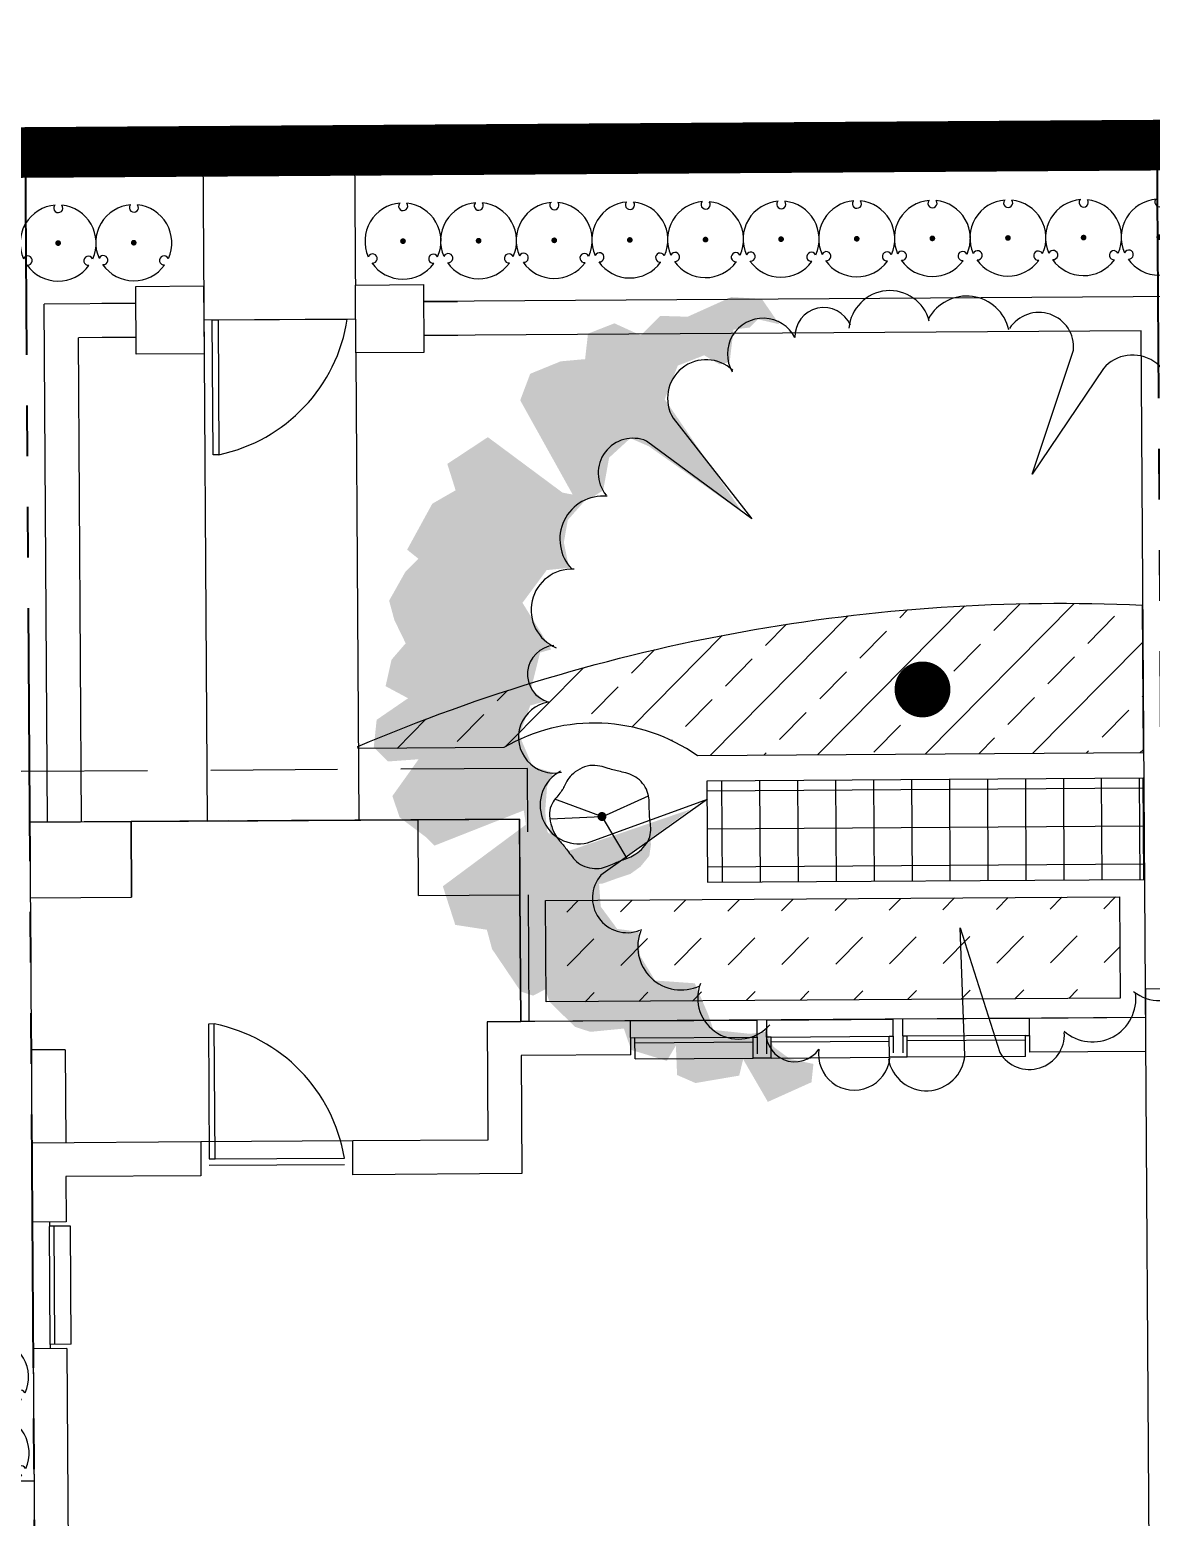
# Model space of a CAD drawing. Header units: feet. Extents: x 919634 to 928945, y 707022 to 708026.
# Drawn here: x 920650.95 to 920673.09, y 707571.97 to 707601.34 of the extents above; entities that cross this region are included whole.
import ezdxf

# ---------------------------------------------------------------- set-up
doc = ezdxf.new("R2010")
doc.units = ezdxf.units.FT
doc.header["$LTSCALE"] = 20
doc.header["$MEASUREMENT"] = 0
for name, pattern in [('PHANTOM2', [1.25, 0.625, -0.125, 0.125, -0.125, 0.125, -0.125]), ('Site Plan$0$HIDDEN2', [0.1875, 0.125, -0.0625]), ('Site Plan$0$PHANTOM2', [1.25, 0.625, -0.125, 0.125, -0.125, 0.125, -0.125])]:
    doc.linetypes.add(name, pattern=pattern)
doc.layers.add('-u-site-propline', color=7, linetype='PHANTOM2', true_color=0xd10000)
for name, color, linetype in [('-u-site-xref', 7, 'Continuous'), ('LK-SHRB-035M', 4, 'Continuous'), ('LK-SHRB-TRNK', 3, 'Continuous'), ('LP-SHRB', 7, 'Continuous'), ('Site Plan$0$-u-site-bldg-slab', 6, 'Continuous'), ('Site Plan$0$-u-site-bldg_interior', 252, 'Continuous'), ('Site Plan$0$-u-site-fence', 4, 'Site Plan$0$FENCELINE1'), ('Site Plan$0$-u-site-wall', 4, 'Continuous'), ('Site Plan$0$SP-BLDG-ROOF ABOVE', 4, 'Site Plan$0$HIDDEN2'), ('x-RL TH5-LP Block$0$LK-SHRB-013M', 253, 'Continuous'), ('x-RL TH5-LP Block$0$LK-SHRB-035M', 253, 'Continuous'), ('x-RL TH5-LP Block$0$LK-SHRB-TRNK', 253, 'Continuous'), ('x-RL TH5-LP Block$0$LK-TREE-050M', 253, 'Continuous'), ('x-RL TH5-LP Block$0$LK-TREE-TRNK', 253, 'Continuous'), ('x-RL TH5-LP Block$0$LP-PATT-SHAR', 253, 'Continuous'), ('x-RL TH5-LP Block$0$LP-SHAR-BRDR-CONT', 253, 'Continuous'), ('x-RL TH5-LP Block$0$LP-SHRB', 253, 'Continuous'), ('x-RL TH5-LP Block$0$LP-TREE', 253, 'Continuous')]:
    doc.layers.add(name, color=color, linetype=linetype)
for name, color, linetype, lineweight in [('Site Plan$0$SP-LOT LINES', 252, 'Site Plan$0$PHANTOM2', 40), ('Site Plan$0$SP-SIDEWALK', 2, 'Continuous', 25), ('SP-BUILDING-FOOTPRINT', 1, 'Continuous', 25)]:
    doc.layers.add(name, color=color, linetype=linetype, lineweight=lineweight)
for name, color, linetype, plot in [('x-RL TH5-LP Block$0$-u-site-no_plot', 253, 'Continuous', False), ('x-RL TH5-LP Block$0$LK-SHRB-SHAD', 253, 'Continuous', False), ('x-RL TH5-LP Block$0$LK-TREE-SHAD', 253, 'Continuous', False)]:
    doc.layers.add(name, color=color, linetype=linetype, plot=plot)
doc.layers.get('-u-site-xref').off()
doc.linetypes.add('Site Plan$0$FENCELINE1', pattern='A,0.25,-0.1,[133,ltypeshp.shx,S=0.1,R=0,X=-0.1,Y=0],-0.1,1', length=1.45)

# ---------------------------------------------------------------- blocks, each defined once
blk = doc.blocks.new('Site Plan$0$_Details_TH5_wall')
at = {"layer": 'Site Plan$0$-u-site-fence'}
for p, q in [((-9.921745741390623, -107.2412408023374), (-9.941240280168131, -104.241304142517)), ((-9.922828772338107, -107.0745776544791), (-9.940157249453478, -104.4079672904918))]:
    blk.add_line(p, q, dxfattribs=at)
blk.add_lwpolyline([(-7.259590184199624, -106.9426853338955), (-7.258845600998029, -107.0572662480408), (-9.922828772338107, -107.0745776544791), (-9.923573355306871, -106.9599967403337)], close=True, dxfattribs=at)
blk.add_arc((-10.43133959185798, -107.6121757059591), 3.241637188778278, 11.91898895529423, 81.284807498677, dxfattribs=at)
at = {"layer": 'Site Plan$0$-u-site-wall'}
for p, q in [((-10.49004897312261, -73.7504030992277), (-10.28537092194892, -102.9035121200141)), ((3.281506347935647, -88.64790244249161), (-9.71480042510666, -88.73901354521513)), ((-9.71480042533949, -88.73901354509871), (-9.615384972305037, -102.8991583391326)), ((-10.28494076768402, -102.9035093246493), (-10.28929454809986, -102.2335234705824)), ((-9.614954913733527, -102.8991555443499), (-9.619308694032952, -102.229169690283)), ((-10.27596386393998, -104.2433968159603), (-10.27596328500658, -104.2434792785207)), ((-9.605980378808454, -104.2386926114559), (-9.605977339670062, -104.2391254977556)), ((-10.25490140204784, -107.243405753281), (-10.25490198389161, -107.2433228811715)), ((-9.584915456711315, -107.2390519723995), (-9.58491849876009, -107.2386186767835)), ((-10.24803110782523, -108.5833894005045), (-10.24367732764222, -109.2533752545714)), ((-10.24549372040201, -108.5833729116712), (-10.23280553636141, -110.3905928489985)), ((-9.578045253758319, -108.5790356202051), (-9.573691473458894, -109.249021474272)), ((-9.575507764006034, -108.5790191306733), (-9.567525819991715, -109.7159124162281)), ((-0.008576108026318252, -109.6488990358775), (-9.567525819991715, -109.7159124162281)), ((-0.00387190782930702, -110.3188825208927), (-10.23280553636141, -110.3905928489985))]:
    blk.add_line(p, q, dxfattribs=at)
for points in [[(-10.611226134007342, -104.24565792282965), (-10.619933694619377, -102.9056862148071), (-9.279961986596842, -102.89697865419507), (-9.271254425984807, -104.23695036221761)], [(-10.5830240347474, -108.58556629066746), (-10.591731595359434, -107.24559458264491), (-9.251759887336899, -107.23688702203287), (-9.243052326724865, -108.57685873005542)]]:
    blk.add_wipeout(points).dxf.layer = 'Site Plan$0$-u-site-wall'
for points in [[(-10.61122613400221, -104.2456579227), (-10.61993369460106, -102.9056862146826), (-9.279961986700073, -102.8969786542002), (-9.271254425984807, -104.2369503622176)], [(-10.58302403474227, -108.5855662906542), (-10.59173159534112, -107.2455945826368), (-9.251759887323715, -107.2368870219216), (-9.243052326724865, -108.5768587300554)]]:
    blk.add_lwpolyline(points, close=True, dxfattribs=at)
blk = doc.blocks.new('Site Plan')
at = {"layer": 'Site Plan$0$-u-site-bldg-slab'}
for p, q in [((920652.9538376423, 707585.7042379688, 7.807863672923385e-08), (920658.6203836625, 707585.7412151647, 7.807863672923385e-08)), ((920660.6300953592, 707584.2594780577, 2.857656523978789e-07), (920660.6464426313, 707581.7543511019, 7.807863672923385e-08))]:
    blk.add_line(p, q, dxfattribs=at)
at = {"layer": 'Site Plan$0$-u-site-bldg_interior'}
for p, q in [((920650.9539443741, 707585.6911876125, 7.807863672923385e-08), (920652.9538376423, 707585.7042379688, 7.807863672923385e-08)), ((920650.9539443741, 707585.6911876125, 7.807863672923385e-08), (920650.9952718283, 707579.3579891194, 7.807863672923385e-08)), ((920652.9635919201, 707584.2094500869, 2.857656523978789e-07), (920652.9538376423, 707585.7042379688, 7.807863672923385e-08)), ((920658.6203836625, 707585.7412151647, 7.807863672923385e-08), (920660.6203410813, 707585.7542659396, 7.807863672923385e-08)), ((920658.6301379403, 707584.2464272827, 2.857656523978789e-07), (920658.6203836625, 707585.7412151647, 7.807863672923385e-08)), ((920660.6203410813, 707585.7542659396, 7.807863672923385e-08), (920660.6300953592, 707584.2594780577, 2.857656523978789e-07)), ((920650.9636986518, 707584.1963997305, 2.857656523978789e-07), (920652.9635919201, 707584.2094500869, 2.857656523978789e-07)), ((920658.6301379403, 707584.2464272827, 2.857656523978789e-07), (920660.6300953592, 707584.2594780577, 2.857656523978789e-07)), ((920675.8507105741, 707582.4161254937, 7.807863262514746e-08), (920672.9758425467, 707582.3973654665, 7.807863262514746e-08)), ((920673.3455564363, 707525.7408039063, 7.807863672923385e-08), (920672.9758425467, 707582.3973654665, 7.807863262514746e-08)), ((920672.9795133809, 707581.834830881, 7.807863672923385e-08), (920670.6878955051, 707581.8198768679, 7.807863672923385e-08)), ((920662.8130631684, 707581.7684894415, 7.807863672923385e-08), (920659.9797901582, 707581.7500008435, 7.807863672923385e-08)), ((920659.9797901582, 707581.7500008435, 7.807863672923385e-08), (920659.9950160624, 707579.4167171882, 7.807863672923385e-08)), ((920662.8130631684, 707581.7684894415, 7.807863672923385e-08), (920665.313009942, 707581.7848029102, 7.807863672923385e-08)), ((920662.8174134267, 707581.1018369684, 7.807863672923385e-08), (920662.8130631684, 707581.7684894415, 7.807863672923385e-08)), ((920665.3173602001, 707581.1181504662, 7.807863672923385e-08), (920665.313009942, 707581.7848029102, 7.807863672923385e-08)), ((920665.50050595, 707581.7860264203, 7.807863672923385e-08), (920668.0004527236, 707581.8023398891, 7.807863672923385e-08)), ((920665.5048562083, 707581.1193739474, 7.807863672923385e-08), (920665.50050595, 707581.7860264203, 7.807863672923385e-08)), ((920668.0048029817, 707581.1356874452, 7.807863672923385e-08), (920668.0004527236, 707581.8023398891, 7.807863672923385e-08)), ((920670.6878955051, 707581.8198768679, 7.807863672923385e-08), (920668.1879487316, 707581.8035633992, 7.807863672923385e-08)), ((920668.1922989897, 707581.1369109553, 7.807863672923385e-08), (920668.1879487316, 707581.8035633992, 7.807863672923385e-08)), ((920670.6922457635, 707581.153224395, 7.807863672923385e-08), (920670.6878955051, 707581.8198768679, 7.807863672923385e-08)), ((920662.8985931167, 707581.4321425296, 7.807863672923385e-08), (920662.8152615575, 707581.4315987473, 7.807863672923385e-08)), ((920662.8985931167, 707581.4321425296, 7.807863672923385e-08), (920665.2318767719, 707581.4473684337, 7.807863672923385e-08)), ((920662.9012887682, 707581.0190491917, 7.807863672923385e-08), (920662.8985931167, 707581.4321425296, 7.807863672923385e-08)), ((920662.8991972283, 707581.3395658501, 7.807863672923385e-08), (920665.2324808835, 707581.3547917543, 7.807863672923385e-08)), ((920665.2318767719, 707581.4473684337, 7.807863672923385e-08), (920665.3152083311, 707581.4479122161, 7.807863672923385e-08)), ((920665.2345724234, 707581.0342750958, 7.807863672923385e-08), (920665.2318767719, 707581.4473684337, 7.807863672923385e-08)), ((920665.5860358983, 707581.4496795085, 7.807863672923385e-08), (920665.5027043391, 707581.4491357262, 7.807863672923385e-08)), ((920665.5860358983, 707581.4496795085, 7.807863672923385e-08), (920667.9193195535, 707581.4649054126, 7.807863672923385e-08)), ((920665.5887315498, 707581.0365861706, 7.807863672923385e-08), (920665.5860358983, 707581.4496795085, 7.807863672923385e-08)), ((920665.5866400098, 707581.3571028289, 7.807863672923385e-08), (920667.9199236651, 707581.3723287331, 7.807863672923385e-08)), ((920667.9193195535, 707581.4649054126, 7.807863672923385e-08), (920668.0026511127, 707581.4654491949, 7.807863672923385e-08)), ((920667.922015205, 707581.0518120747, 7.807863672923385e-08), (920667.9193195535, 707581.4649054126, 7.807863672923385e-08)), ((920668.2734786798, 707581.4672164874, 7.807863672923385e-08), (920668.1901471207, 707581.4666727051, 7.807863672923385e-08)), ((920670.6067623352, 707581.4824423916, 7.807863672923385e-08), (920668.2734786798, 707581.4672164874, 7.807863672923385e-08)), ((920668.2761743313, 707581.0541231495, 7.807863672923385e-08), (920668.2734786798, 707581.4672164874, 7.807863672923385e-08)), ((920670.6073664466, 707581.389865712, 7.807863672923385e-08), (920668.2740827914, 707581.3746398079, 7.807863672923385e-08)), ((920670.6067623352, 707581.4824423916, 7.807863672923385e-08), (920670.6900938943, 707581.4829861738, 7.807863672923385e-08)), ((920670.6094579867, 707581.0693490537, 7.807863672923385e-08), (920670.6067623352, 707581.4824423916, 7.807863672923385e-08)), ((920651.6532605498, 707581.200835612, 9.331857032178479e-07), (920650.9832748143, 707581.1964636024, 9.331857032178479e-07)), ((920651.6532605498, 707581.200835612, 9.331857032178479e-07), (920651.6652575636, 707579.362361129, 7.807863672923385e-08)), ((920662.8174134267, 707581.1018369684, 7.807863672923385e-08), (920660.6507928896, 707581.0876986289, 7.807863672923385e-08)), ((920660.6507928896, 707581.0876986289, 7.807863672923385e-08), (920660.6660187938, 707578.7544149735, 7.807863672923385e-08)), ((920662.9012887682, 707581.0190491917, 7.807863672923385e-08), (920665.2345724234, 707581.0342750958, 7.807863672923385e-08)), ((920665.5887315498, 707581.0365861706, 7.807863672923385e-08), (920665.2345724234, 707581.0342750958, 7.807863672923385e-08)), ((920665.5887315498, 707581.0365861706, 7.807863672923385e-08), (920667.922015205, 707581.0518120747, 7.807863672923385e-08)), ((920668.2761743313, 707581.0541231495, 7.807863672923385e-08), (920667.922015205, 707581.0518120747, 7.807863672923385e-08)), ((920670.6094579867, 707581.0693490537, 7.807863672923385e-08), (920668.2761743313, 707581.0541231495, 7.807863672923385e-08)), ((920672.9838636392, 707581.1681784079, 7.807863672923385e-08), (920670.6922457635, 707581.153224395, 7.807863672923385e-08)), ((920654.3284700423, 707579.3797399924, 7.807863672923385e-08), (920650.9952076776, 707579.3579887007, 7.807863672923385e-08)), ((920651.0217158551, 707575.29576048, 7.807863674932563e-08), (920650.9952076776, 707579.3579887007, 7.807863672923385e-08)), ((920657.3284061706, 707579.3993161549, 7.807863672923385e-08), (920654.3284700423, 707579.3797399924, 7.807863672923385e-08)), ((920654.3284700423, 707579.3797399924, 7.807863672923385e-08), (920654.3328203007, 707578.7130875195, 7.807863672923385e-08)), ((920659.9950160624, 707579.4167171882, 7.807863672923385e-08), (920657.3284061706, 707579.3993161549, 7.807863672923385e-08)), ((920657.332756429, 707578.732663682, 7.807863672923385e-08), (920657.3284061706, 707579.3993161549, 7.807863672923385e-08)), ((920654.4973315496, 707579.0439368628, 7.807863672923385e-08), (920657.1639414416, 707579.0613378963, 7.807863672923385e-08)), ((920654.4981472231, 707578.9189395241, 7.807863672923385e-08), (920657.1647571151, 707578.9363405575, 7.807863672923385e-08)), ((920654.3328203007, 707578.7130875195, 7.807863672923385e-08), (920651.6662104089, 707578.6956864862, 7.807863672923385e-08)), ((920651.6662104089, 707578.6956864862, 7.807863672923385e-08), (920651.6720548595, 707577.8000575118, 7.807863674689598e-08)), ((920660.6660187938, 707578.7544149735, 7.807863672923385e-08), (920657.332756429, 707578.732663682, 7.807863672923385e-08)), ((920651.6720548595, 707577.8000575118, 7.807863674689598e-08), (920651.0054023864, 707577.7957072534, 7.807863674689598e-08)), ((920651.3422930805, 707577.7979056425, 7.807863674689598e-08), (920651.3428368629, 707577.7145740833, 7.807863674689598e-08)), ((920651.7559302008, 707577.7172697348, 7.807863674689598e-08), (920651.3428368629, 707577.7145740833, 7.807863674689598e-08)), ((920651.3580627671, 707575.3812904282, 7.807863674932563e-08), (920651.3428504076, 707577.71249843, 7.807863674689598e-08)), ((920651.4506394465, 707575.3818945398, 7.807863674932563e-08), (920651.4354270871, 707577.7131025416, 7.807863674689598e-08)), ((920651.771156105, 707575.3839860797, 7.807863674932563e-08), (920651.7559302008, 707577.7172697348, 7.807863674689598e-08)), ((920651.771156105, 707575.3839860797, 7.807863674932563e-08), (920651.3580627671, 707575.3812904282, 7.807863674932563e-08)), ((920651.3580627671, 707575.3812904282, 7.807863674932563e-08), (920651.3586065493, 707575.2979588691, 7.807863674932563e-08)), ((920651.6883683281, 707575.3001107383, 7.807863674932563e-08), (920651.0217158551, 707575.29576048, 7.807863674932563e-08)), ((920651.0217158551, 707575.29576048, 7.807863674932563e-08), (920651.1620892956, 707553.78432504, 7.807863674666203e-08)), ((920651.6883683281, 707575.3001107383, 7.807863674932563e-08), (920651.8287417686, 707553.7886752983, 7.807863674666203e-08))]:
    blk.add_line(p, q, dxfattribs=at)
at = {"layer": 'Site Plan$0$-u-site-bldg_interior', "elevation": 7.807863672923385e-08}
blk.add_lwpolyline([(920654.594528554, 707581.7086672628), (920654.4799476602, 707581.7079195621), (920654.4973315496, 707579.0439368628), (920654.6119124435, 707579.0446845634)], close=True, dxfattribs=at)
at = {"layer": 'Site Plan$0$-u-site-bldg_interior'}
blk.add_arc((920653.9664015744, 707578.5284678725, 7.807863672923385e-08), 3.241637188778279, 9.46139320343385, 78.82721174616314, dxfattribs=at)
at = {"layer": 'Site Plan$0$SP-BLDG-ROOF ABOVE'}
for p, q in [((920658.6203836625, 707585.7412151647, 7.807863672923385e-08), (920652.9538376423, 707585.7042379688, 7.807863672923385e-08)), ((920652.9538376423, 707585.7042379688, 7.807863672923385e-08), (920652.9635919201, 707584.2094500869, 2.857656523978789e-07)), ((920658.6301379403, 707584.2464272827, 2.857656523978789e-07), (920658.6203836625, 707585.7412151647, 7.807863672923385e-08)), ((920660.6464426313, 707581.7543511019, 7.807863672923385e-08), (920660.6300953592, 707584.2594780577, 2.857656523978789e-07)), ((920659.9797901582, 707581.7500008435, 7.807863672923385e-08), (920660.6464426313, 707581.7543511019, 7.807863672923385e-08))]:
    blk.add_line(p, q, dxfattribs=at)
at = {"layer": 'Site Plan$0$SP-BLDG-ROOF ABOVE', "elevation": 7.807863672923385e-08}
blk.add_lwpolyline([(920660.8131057495, 707581.7554386666), (920660.7804788059, 707586.7553322136), (920649.4474897472, 707586.6814100913), (920649.5388063475, 707572.6816763086), (920651.0386363802, 707572.6914611242)], dxfattribs=at)
at = {"layer": 'Site Plan$0$SP-LOT LINES', "ltscale": 0.4, "elevation": 7.807863672923385e-08}
blk.add_lwpolyline([(920650.8675555505, 707598.920072209), (920673.2004133946, 707599.065805863), (920673.8137998191, 707505.0678071764), (920651.480941975, 707504.9220735223)], close=True, dxfattribs=at)
at = {"layer": 'Site Plan$0$SP-SIDEWALK', "elevation": 7.807863672923385e-08}
blk.add_lwpolyline([(920657.3674170875, 707598.9624872273), (920654.3674809594, 707598.9429110647), (920654.4538064818, 707585.7140260551), (920657.4537426102, 707585.7336022176)], close=True, dxfattribs=at)
at = {"layer": 'Site Plan$0$-u-site-wall', "rotation": 269.9715917081864}
blk.add_blockref('Site Plan$0$_Details_TH5_wall', (920761.6253611232, 707585.6349181674, 7.807863672923381e-08), dxfattribs=at)
blk = doc.blocks.new('x-RL TH5-LP Block$0$SHRUB-LRG-121')
at = {"layer": 'x-RL TH5-LP Block$0$LK-SHRB-SHAD'}
blk.add_hatch(color=256, dxfattribs=at).paths.add_polyline_path([(0.2065465789053249, 0.499285902393737), (0.2951794070149774, 0.5079279536462238), (0.411915319333076, 0.4906438459901814), (0.5243276808678559, 0.397741762831771), (0.5999898483938679, 0.2918765950680324), (0.6432253726944523, 0.1579247517193387), (0.6994315575786629, -0.001953250537884088), (0.703755108361996, -0.1099789298269798), (0.6778137954283778, -0.2158440975907219), (0.6107987294690176, -0.2914620730930899), (0.4746068345091103, -0.3930062126550524), (0.4097535480582408, -0.4578216202285113), (0.2908558562316514, -0.5161554880748369), (0.1676346053880735, -0.5464026751851456), (0.08764888707872842, -0.5420816469833696), (0.06386934541994549, -0.5312790790544568), (0.1525021735295979, -0.5075134316712848), (0.2389732221307597, -0.4578216202285113), (0.3146353896567717, -0.3908456959786335), (0.4184006496248998, -0.3173882371526879), (0.5027099187175637, -0.222325637317855), (0.5394601209599799, -0.1359050938865778), (0.5394601209599799, -0.008434790265017256), (0.5048716982260544, 0.1017514005494355), (0.4637979534339678, 0.1838509157789332), (0.431371310208533, 0.276753004088409), (0.3665180237576635, 0.3847786833775082), (0.2886940767231607, 0.4560756306780966), (0.2411350016392504, 0.4841623062630482)])
at = {"layer": 'x-RL TH5-LP Block$0$LK-SHRB-013M'}
for p, q in [((-0.2098530739028206, 0.4809741930429254), (0.002837181159428326, 0.004674438082567178)), ((0.02411054094827492, 0.011761417733549), (0.4392924265207689, 0.2544689060083254)), ((0.002837181159428326, 0.004674438082567178), (-0.1833047622509838, -0.4896424062422291))]:
    blk.add_line(p, q, dxfattribs=at)
at = {"layer": 'x-RL TH5-LP Block$0$LK-SHRB-035M'}
blk.add_line((0.002837181159428326, -0.00418428843384433), (0.02518236886833591, -0.5396977819131603), dxfattribs=at)
blk.add_lwpolyline([(0.3657733124828653, -0.35104675494226), (0.3815805365216605, -0.3398224485478138), (0.3984144767265718, -0.327644928642151), (0.4158459435518083, -0.3143925663024838), (0.4334457474515645, -0.2999437326060139), (0.4507846988800637, -0.2841767986299537), (0.4674336082915005, -0.2669701354515119), (0.4829632861400981, -0.2482021141479045), (0.4969445428800441, -0.2277511057963295), (0.5090221857100872, -0.2055785103113124), (0.5191370088070641, -0.181977842956595), (0.5273038030923587, -0.157325647833229), (0.5335373594873332, -0.1319984690422693), (0.5378524689133641, -0.1063728506847603), (0.5402639222918211, -0.08082533686176063), (0.5407865105440806, -0.05573247167431816), (0.5394350245915192, -0.03147079922348794), (0.536275354923454, -0.008348851016915404), (0.5315777903010783, 0.01359689181135337), (0.5256637190535045, 0.03439796072068546), (0.5188545295098805, 0.05408588717044083), (0.511471609999326, 0.07269220261998655), (0.5038363488509816, 0.09024843852867548), (0.4962701343939813, 0.1067861263558783), (0.4890943549574445, 0.1223367975609513), (0.4825563381064555, 0.1369648516656667), (0.4766071683498154, 0.1508661604414172), (0.4711238694322759, 0.1642694637220075), (0.4659834650985957, 0.1774035013412316), (0.4610629790935121, 0.190497013132898), (0.456239435161784, 0.2037787389308043), (0.4513898570481558, 0.2174774185687482), (0.4463912684973721, 0.2318217918805381), (0.441103597414795, 0.2469884512149925), (0.4353183883481648, 0.2629453989810351), (0.4288100900058325, 0.2796084901026141), (0.4213531510961417, 0.2968935795036778), (0.4127220203274362, 0.3147165221081671), (0.4026911464080811, 0.3329931728400304), (0.391034978046406, 0.3516393866232121), (0.3775279639507758, 0.3705710183816642), (0.3620217693270575, 0.3896513068901406), (0.3446769253713242, 0.4085330263266691), (0.3257311797771578, 0.4268163347200868), (0.3054222802381474, 0.4441013900992274), (0.2839879744478893, 0.4599883504929316), (0.2616660100999724, 0.4740773739300366), (0.238694134887993, 0.4859686184393794), (0.2153100965055472, 0.4952622420497939), (0.1917475925335239, 0.5016977528998616), (0.1682241201020815, 0.505572059567136), (0.1449531262286641, 0.5073214207389043), (0.1221480579307368, 0.5073820951024572), (0.1000223622257579, 0.5061903413450857), (0.07878948613117842, 0.5041824181540839), (0.05866287666444947, 0.5017945842167428), (0.03985598084303632, 0.4994630982203496), (0.02248366055935236, 0.497542796593585), (0.006266437205681541, 0.4960628267306575), (-0.009173752950729863, 0.4949709137671725), (-0.02421497364264269, 0.4942147828387213), (-0.03923528860280356, 0.4937421590809024), (-0.05461276156398043, 0.4935007676293139), (-0.0707254562589128, 0.493438333619558), (-0.08795143642037573, 0.4935025821872294), (-0.1065660895111904, 0.4936041247113003), (-0.1264340979145473, 0.4935051175442382), (-0.1473174677437044, 0.4929306032818879), (-0.1689782051119195, 0.491605624520087), (-0.1911783161324578, 0.4892552238546806), (-0.2136798069185772, 0.4856044438815097), (-0.2362446835835428, 0.4803783271964157), (-0.2586349522406195, 0.4733019163952399), (-0.28062070960695, 0.4641738346543072), (-0.3020044148152365, 0.4530870274718488), (-0.3225966176020663, 0.4402080209265833), (-0.3422078677040261, 0.4257033410972291), (-0.3606487148577031, 0.4097395140625011), (-0.3777297087996843, 0.3924830659011107), (-0.3932613992665566, 0.37410052269178), (-0.4070543359949141, 0.3547584105132238), (-0.4189846554291066, 0.3346415083351673), (-0.4291908408445835, 0.3140076066914048), (-0.4378769622245784, 0.293132749006741), (-0.4452470895522964, 0.2722929787059769), (-0.451505292810964, 0.2517643392139171), (-0.4568556419838004, 0.2318228739553625), (-0.461502207054032, 0.2127446263551214), (-0.4656490580048782, 0.1948056398379947), (-0.4694891977182891, 0.1781690378778826), (-0.4731713606711594, 0.1625462641450675), (-0.4768332142391358, 0.1475358423589199), (-0.4806124257978439, 0.1327362962388214), (-0.4846466627229091, 0.1177461495041427), (-0.4890735923899712, 0.1021639258742653), (-0.4940308821746626, 0.08558814906856327), (-0.4996561994526161, 0.06761734280640752), (-0.5059803350152947, 0.04795023198010284), (-0.5126065733175551, 0.02668634617363708), (-0.519031322230056, 0.00402541614392149), (-0.5247509896234988, -0.01983282735213265), (-0.5292619833685421, -0.04468865355761409), (-0.5320607113358804, -0.070342331715608), (-0.5326435813961865, -0.09659413106920312), (-0.5305070014201405, -0.1232443208614882), (-0.5253009075472193, -0.1500657602906834), (-0.517289348992108, -0.1767216683755279), (-0.5068899032382888, -0.2028478540898924), (-0.4945201477692436, -0.2280801264076509), (-0.4805976600684474, -0.2520542943026705), (-0.4655400176193822, -0.2744061667488253), (-0.4497647979055373, -0.2947715527199861), (-0.4336895784103874, -0.3127862611900234), (-0.417675376585116, -0.328206366086075), (-0.4018569697517407, -0.3412690011483335), (-0.3863125751999661, -0.352331565070255), (-0.3711204102195111, -0.3617514565453028), (-0.3563586921000876, -0.3698860742669261), (-0.3421056381314074, -0.3770928169285881), (-0.3284394656031822, -0.383729083223745), (-0.3154383918051309, -0.3901522718458565), (-0.3031309360368155, -0.3966813471353809), (-0.291346825637234, -0.4034815360208093), (-0.2798660899552345, -0.4106796310776275), (-0.2684687583396652, -0.4184024248813252), (-0.2569348601393813, -0.4267767100073954), (-0.2450444247032308, -0.4359292790313241), (-0.232577481380055, -0.4459869245286043), (-0.219314059518716, -0.4570764390747222), (-0.2050514160916777, -0.4692157957703103), (-0.1896557185658807, -0.4819876898165489), (-0.1730103620318957, -0.4948659969397617), (-0.1549987415802647, -0.5073245928662686), (-0.1355042523015726, -0.5188373533223931), (-0.1144102892863614, -0.5288781540344552), (-0.09160024762520891, -0.5369208707287783), (-0.06695752240866426, -0.5424393791316859), (-0.04048119930575922, -0.5450505099464706), (-0.01263312629937019, -0.5449429137843325), (0.01600915804914393, -0.5424481962334475), (0.04486811517845268, -0.5378979628819813), (0.07336620652719716, -0.5316238193181171), (0.1009258935340398, -0.5239573711300203), (0.1269696376376288, -0.5152302239058635), (0.1509199002766195, -0.5057739832338264), (0.1723440149706832, -0.4958832636724217), (0.1913888035635622, -0.4857047156615764), (0.208345959980015, -0.4753479986115536), (0.2235071781447999, -0.464922771932617), (0.2371641519826824, -0.4545386950350405), (0.2496085754184136, -0.4443054273290805), (0.2611321423767592, -0.4343326282250146), (0.2720265467824774, -0.4247299571331027), (0.282572228871615, -0.4155614766450064), (0.2930046141253513, -0.4067088620779806), (0.3035478743361608, -0.3980081919306642), (0.3144261812965183, -0.3892955447016995), (0.3258637067988985, -0.3804069988897325), (0.338084622635769, -0.3711786329934093), (0.3513131005996044, -0.3614465255113686)], close=True, dxfattribs=at)
at = {"layer": 'x-RL TH5-LP Block$0$LK-SHRB-TRNK', "const_width": 0.046875}
blk.add_lwpolyline([(-0.0234375, 0, 1), (0.0234375, 0, 1)], format="xyb", close=True, dxfattribs=at)
blk = doc.blocks.new('x-RL TH5-LP Block$0$TREE-SIMP-024')
at = {"layer": 'x-RL TH5-LP Block$0$LK-TREE-SHAD'}
blk.add_hatch(color=256, dxfattribs=at).paths.add_polyline_path([(0.1890392876505302, -0.4914625425579686), (0.2122538417685007, -0.5256094872272712), (0.2532375141730938, -0.5283298083166699), (0.3119894994224524, -0.5023558214439703), (0.3488751212994714, -0.5037111922460724), (0.3748395371480342, -0.4777467763975238), (0.4103546213606251, -0.4941301901573638), (0.4458784854625435, -0.4804583228024413), (0.4499869085587704, -0.4463034049931593), (0.4827752814527457, -0.4435615268122319), (0.5237645425420112, -0.4271557661335734), (0.5374364046921016, -0.3916319072365013), (0.4677999237022448, -0.2646004044787063), (0.4814606117391236, -0.2673287123739385), (0.5811675407061045, -0.3424377704076562), (0.6358238768052615, -0.3069019339042427), (0.6249050584882809, -0.2713852550636489), (0.6563316736071556, -0.2536161387256897), (0.6905033561629352, -0.1921294586080649), (0.6754793072618952, -0.1798385099472739), (0.6932444327993608, -0.1620733844098154), (0.7151139873763555, -0.1238148273882871), (0.7082908266705772, -0.09785999622977926), (0.6932723684028588, -0.06644295733990191), (0.7124048371439358, -0.04457898493521384), (0.7206121090560202, -0.009056715461291276), (0.6905616235424645, 0.007328289670340382), (0.7329206188030071, 0.03602978614996744), (0.7370298401875459, 0.07291700591118655), (0.7179093405918024, 0.09203750550695133), (0.676924078764074, 0.08929323635833697), (0.7124583154346453, 0.1384849718098451), (0.7029036562701094, 0.1671713118368103), (0.6687575131452945, 0.193118164650528), (0.6564657629400017, 0.2054099148558279), (0.5362310864248627, 0.1589257265477073), (0.5335043751062472, 0.1780510184884818), (0.6455525333076935, 0.2600526754644719), (0.629173911892849, 0.311961547954219), (0.5868252892009878, 0.3187799195711634), (0.5800021304438587, 0.3447347591907146), (0.5417667199370442, 0.4021018401502943), (0.5253745262878908, 0.4075616432481155), (0.5089783437868505, 0.3993599652255568), (0.5035185354842042, 0.4157521536698852), (0.4693747885318942, 0.4498959006221668), (0.4488845495600344, 0.4567206592121238), (0.4038004408650693, 0.4526090468599193), (0.3942457764956941, 0.4812953816820524), (0.3464349545334926, 0.496309052809579), (0.3341336228943703, 0.4758132232043835), (0.3327790503805659, 0.5154311470333397), (0.3081915624256624, 0.5263531546063263), (0.2494443643164743, 0.5167729508059438), (0.2439733819006165, 0.4949129724579535), (0.2112025668366186, 0.5522816480455219), (0.1524505763824209, 0.5263076559679831), (0.1497110976301883, 0.5017161739563747), (0.1811305294363592, 0.4948946130834457), (0.202984124067541, 0.4785072085230979), (0.212541181353231, 0.45801777109574), (0.2344003614129235, 0.4607564515596465), (0.2835801296677403, 0.4553062246908226), (0.2904048882577115, 0.4348159857189486), (0.3081524507603319, 0.3924705522830649), (0.3614310626261954, 0.3883876718740424), (0.3819133199970679, 0.354239934121253), (0.3832702886833488, 0.3228189044308749), (0.4119582233383312, 0.3187288407091629), (0.4338078271690051, 0.2886799465673988), (0.4365281534632288, 0.2476962793676662), (0.312182657679358, 0.1588602791116926), (0.4802353394693739, 0.2149214735031819), (0.5048180383354861, 0.1876056743968348), (0.5075423554302176, 0.1602834967785185), (0.5048004805054802, 0.1274951206283248), (0.4965979976822155, 0.1083666426877699), (0.5239185806725288, 0.1001777301501932), (0.5416661483799885, 0.05783230191914868), (0.5266269378214474, 0.01820959095000774), (0.5074992581692186, 0.01273941007867307), (0.5252540059331636, -0.005015337685279064), (0.5129446926930257, -0.05283414645331419), (0.4979158599080051, -0.05693698412104453), (0.5361496757868451, -0.1197686605234622), (0.5033493272351564, -0.1634950041924412), (0.4732932530368998, -0.1662360808288668), (0.4801140208263632, -0.2003878093821498), (0.4746406454941905, -0.2304446851249153), (0.4514085283413749, -0.2564082994289478), (0.4418442877430095, -0.2605095392124781), (0.426813860329986, -0.2700769723230536), (0.4186041922453967, -0.3137961359355472), (0.3899074796497359, -0.3397613448675685), (0.3653199916948324, -0.3288393372945819), (0.239660629690519, -0.2387102159554928), (0.3434432538051624, -0.3916885715269984), (0.3256701466667096, -0.4367766762272822), (0.2901462825647911, -0.4504485435822119), (0.2696576382209059, -0.4381591895494168), (0.2559953555560242, -0.4408954770970226), (0.2505179861671536, -0.4846138391650001), (0.2286588009026502, -0.4873525248337458), (0.2177264207609824, -0.4982849049754137)])
at = {"layer": 'x-RL TH5-LP Block$0$LK-TREE-050M'}
for p, q in [((-0.04860488914232519, 0.3204401747418828), (-0.1004783664031379, 0.4881257947864839)), ((-0.05369746659829389, 0.4915933362915723), (-0.04860488914232519, 0.3204401747418828)), ((0.2897369795163627, 0.1452474562183212), (0.4331856951178565, 0.2463997710962005)), ((0.4509396161136294, 0.2029800207524346), (0.2897369795163627, 0.1452474562183212)), ((-0.484126475581121, 0.1008413697186938), (-0.3197764530257245, 0.05279546313309424)), ((-0.3197764530257245, 0.05279546313309424), (-0.4952847406890442, 0.05527856086738581)), ((0.3323934762303793, -0.366144784429423), (0.2276721902811687, -0.2306723100195143)), ((0.2276721902811687, -0.2306723100195143), (0.3682018494262422, -0.3358423614288597)), ((-0.2455091501645086, -0.4292699423333417), (-0.1490278276294532, -0.2878107840738551)), ((-0.1490278276294532, -0.2878107840738551), (-0.2056244374518599, -0.4539617653212815))]:
    blk.add_line(p, q, dxfattribs=at)
for centre, radius, start, end in [((-0.002046592426324878, 0.4868550850393945), 0.05186775325439813, 9.894664786015177, 174.758577227328), ((0.09479688157250621, 0.4893167681903066), 0.04800949825501283, 350.9389413252036, 173.4733813780408), ((-0.1406577635833912, 0.4643518711474144), 0.04668600864248076, 30.61256466583337, 182.9404446800889), ((0.1742931968898063, 0.4599880194734851), 0.03877302073807031, 346.4677891969286, 145.8460662159045), ((-0.2256235228414027, 0.416537993178828), 0.05803041528278666, 48.19387987775519, 187.3850517374514), ((0.249491642336892, 0.4128623806588791), 0.05490868705670256, 338.5456909887605, 138.9426875496921), ((-0.3155583000221611, 0.3648621441673399), 0.05490868705670256, 50.5456909887609, 210.9426875496927), ((0.3264296698085047, 0.3432980403228925), 0.05803041528278666, 336.1938798777554, 115.3850517374514), ((-0.3836150434950696, 0.3079067958741248), 0.03877302073807031, 58.46778919692883, 217.8460662159039), ((0.398159233570567, 0.2772661021778475), 0.04668600864248076, 318.6125646658333, 110.9404446800895), ((-0.4360740535002208, 0.2413643889474102), 0.04800949825501283, 62.93894132520439, 245.4733813780411), ((-0.4636591329584405, 0.1485000700117638), 0.05186775325439813, 81.89466478601592, 246.7585772273271), ((0.4623942692778655, 0.1523929201382828), 0.05186775325439813, 297.894664786015, 102.7585772273273), ((0.4946617483395528, 0.06105000505942826), 0.04800949825501283, 278.9389413252028, 101.4733813780415), ((-0.4850905122466429, 0.009719136930840477), 0.04668600864248076, 102.6125646658336, 254.9404446800894), ((0.4913341631808805, -0.02361856542178487), 0.03877302073807031, 274.4677891969283, 73.84606621590467), ((-0.4658726755859846, -0.08586340293272343), 0.05803041528278666, 120.1938798777553, 259.3850517374512), ((0.4697526148953841, -0.1096991602439772), 0.05490868705670256, 266.5456909887607, 66.94268754969211), ((-0.4445173971826932, -0.1873651743553211), 0.05490868705670256, 122.545690988761, 282.9426875496918), ((0.4273681537194989, -0.2043681359880694), 0.05803041528278666, 264.1938798777555, 43.3850517374514), ((-0.4113803323655247, -0.2696911542562219), 0.03877302073807031, 130.4677891969289, 289.8460662159039), ((0.3867337028646318, -0.2929919960733187), 0.04668600864248076, 246.6125646658334, 38.94044468008853), ((-0.3643054682475793, -0.3401453721469778), 0.04800949825501283, 134.9389413252038, 317.4733813780404), ((-0.2845105109362862, -0.3950769944404016), 0.05186775325439813, 153.8946647860153, 318.7585772273273), ((0.2878219670432429, -0.3926710807491034), 0.05186775325439813, 225.8946647860147, 30.75857722732785), ((0.2109208918357979, -0.4515857900502454), 0.04800949825501283, 206.9389413252034, 29.47338137804071), ((-0.1591446606051079, -0.4583451141828618), 0.04668600864248076, 174.6125646658334, 326.940444680089), ((0.1293680157899644, -0.4745850956696813), 0.03877302073807031, 202.4677891969289, 1.846066215904139), ((-0.06230162510055948, -0.4696044945809916), 0.05803041528278666, 192.1938798777558, 331.3850517374509), ((0.04083143997263505, -0.4806601902269989), 0.05490868705670256, 194.5456909887608, 354.942687549692)]:
    blk.add_arc(centre, radius, start, end, dxfattribs=at)
at = {"layer": 'x-RL TH5-LP Block$0$LK-TREE-TRNK', "const_width": 0.03749999999999999}
blk.add_lwpolyline([(0.01325825214726706, 0.01325825214723153, 1), (-0.01325825214723864, -0.01325825214726706, 1)], format="xyb", close=True, dxfattribs=at)
blk = doc.blocks.new('x-RL TH5-LP Block', base_point=(1241.699483058532, -211.8293156445725))
at = {"layer": 'x-RL TH5-LP Block$0$LP-PATT-SHAR'}
h = blk.add_hatch(dxfattribs=at)
h.set_pattern_fill('DASH', color=256, scale=6, angle=45)
h.set_pattern_definition([(45, (1330.8646941029, -196.9859242070233), (0, 1.060660171779821), [0.75, -0.75])])
h.paths.add_polyline_path([(1342.198027436039, -196.9859242070233), (1330.8646941029, -196.9859242070233), (1330.8646941029, -194.9859242070233), (1342.198027436039, -194.9859242070233)])
h = blk.add_hatch(dxfattribs=at)
h.set_pattern_fill('ANSI37', color=256, scale=6, angle=45)
h.set_pattern_definition([(90, (922118.9625385818, 708828.6941068189), (-0.7500000000000001, 0), []), (180, (922118.9625385818, 708828.6941068189), (-5.551115123125783e-17, -0.75), [])])
h.paths.add_polyline_path([(1338.993920473848, -197.3271673087729), (1330.380829819595, -197.3271673087729), (1330.380829819595, -199.3271673086565), (1338.993920473731, -199.3271673087729)])
h = blk.add_hatch(dxfattribs=at)
h.set_pattern_fill('ANSI33', color=256, scale=6)
h.set_pattern_definition([(45, (922115.9629815341, 708813.3011943189), (-1.060660171779821, 1.060660171779821), []), (45, (922117.0236417041, 708813.3011943189), (-1.060660171779821, 1.060660171779821), [0.75, -0.375])])
edge = h.paths.add_edge_path()
edge.add_arc((1341.232582183945, -196.9513983253966), 3.534241529179276, 234.4578139517915, 299.9966933148048)
edge.add_line((1342.99952630233, -200.0122432527132), (1345.877072589821, -200.0122432527132))
edge.add_line((1345.877072589821, -200.0122432527132), (1345.880893988069, -200.0538080024999))
edge.add_arc((1332.227146808794, -167.3660699503938), 35.42475167165824, 267.0124345537933, 292.6704117371547, ccw=False)
edge.add_line((1330.38083608076, -202.7426747577265), (1330.380829819595, -199.8271673087729))
edge.add_line((1330.380829819595, -199.8271673087729), (1339.178119738237, -199.8271673087729))
at = {"layer": 'x-RL TH5-LP Block$0$-u-site-no_plot'}
blk.add_line((1241.699483058784, -211.8293156445096), (1352.366149725276, -211.8293156445725), dxfattribs=at)
at = {"layer": 'x-RL TH5-LP Block$0$LP-SHAR-BRDR-CONT'}
for points in [[(1342.198027436039, -196.9859242070233), (1330.8646941029, -196.9859242070233), (1330.8646941029, -194.9859242070233), (1342.198027436039, -194.9859242070233)], [(1338.993920473848, -197.3271673087729), (1330.380829819595, -197.3271673087729), (1330.380829819595, -199.3271673086565), (1338.993920473731, -199.3271673087729)]]:
    blk.add_lwpolyline(points, close=True, dxfattribs=at)
blk.add_lwpolyline([(1339.178119738237, -199.8271673087729, 0.2940262378585685), (1342.99952630233, -200.0122432527132), (1345.877072589821, -200.0122432527132), (1345.880893988069, -200.0538080024999, -0.1124241353563668), (1330.38083608076, -202.7426747577265), (1330.380829819595, -199.8271673087729)], format="xyb", close=True, dxfattribs=at)
at = {"layer": 'x-RL TH5-LP Block$0$LP-SHRB', "xscale": 1.896938157072053, "yscale": 1.896938157072053, "zscale": 3.319641774876096, "rotation": 90}
blk.add_blockref('x-RL TH5-LP Block$0$SHRUB-LRG-121', (1341.070629473426, -198.6399056814844), dxfattribs=at)
at = {"layer": 'x-RL TH5-LP Block$0$LP-TREE', "xscale": 14.70790299536585, "yscale": 14.70790299536585, "zscale": 14.70790299536585}
blk.add_blockref('x-RL TH5-LP Block$0$TREE-SIMP-024', (1334.726290749502, -201.1075028926134), dxfattribs=at)
blk = doc.blocks.new('SHRUB-LRG-020')
at = {"layer": 'LK-SHRB-035M'}
for centre, radius, start, end in [((0, 0), 0.5, 94.34978531993045, 204.197478914356), ((0.001889855033477161, 0.4603848002291109), 0.05995317584729301, 145.5617106720357, 37.37413056032797), ((0, 0), 0.5, 335.6607324966503, 84.36192919374862), ((-0.3996498600313707, -0.2285557376460936), 0.05995317584729301, 265.5617106720358, 157.3741305603279), ((0.3977600049978971, -0.2318290625830173), 0.05995317584729301, 25.56171067203576, 277.3741305603279), ((0, 0), 0.5, 215.0580211348241, 323.979530820607)]:
    blk.add_arc(centre, radius, start, end, dxfattribs=at)
at = {"layer": 'LK-SHRB-TRNK', "const_width": 0.0375}
blk.add_lwpolyline([(-0.01875000000000071, 0, 1), (0.01875000000000071, 0, 1)], format="xyb", close=True, dxfattribs=at)

msp = doc.modelspace()

# ---------------------------------------------------------------- block references
at = {"layer": '-u-site-xref'}
msp.add_blockref('Site Plan', (0, 0), dxfattribs=at)

# ---------------------------------------------------------------- next in the draw order: linework, layer by layer
at = {"layer": '-u-site-propline', "const_width": 1}
msp.add_lwpolyline([(920947.0000886252, 707545.9204017931), (920946.2013768834, 707600.8345230455), (920548.4734135537, 707598.2488059332), (920114.5755185183, 707595.4173937511), (920115.1048384466, 707522.8953291861), (920102.9668962085, 707404.7482034572), (920105.5431136015, 707051.8130943171), (920991.6971269739, 707057.367269914), (920991.4728619354, 707093.1250671773), (921085.439179533, 707093.7985091242), (921082.2021453959, 707546.7798329409)], close=True, dxfattribs=at)
at = {"layer": 'SP-BUILDING-FOOTPRINT', "elevation": 7.807863672923385e-08}
msp.add_lwpolyline([(920751.9742258125, 707582.9128249247), (920738.9745018269, 707582.8279948982), (920738.9874890101, 707580.8280370644), (920728.6543756792, 707580.7606080603), (920728.6413246004, 707582.7606120406), (920717.6415587967, 707582.6888327783), (920717.6219826342, 707585.6887689065), (920707.2888691521, 707585.6213399017), (920707.3084456184, 707582.6213572116), (920694.9754321808, 707582.5408778065), (920694.9917453454, 707580.0409775944), (920686.6585894335, 707579.9865993654), (920686.6422759648, 707582.4865461389), (920672.9758425466, 707582.3973654665), (920672.979513381, 707581.834830881), (920660.6464426313, 707581.7543511019), (920660.6203410813, 707585.7542659396), (920650.9539443741, 707585.6911876126), (920650.9952718283, 707579.3579891194), (920651.2181591828, 707545.1920494669)], dxfattribs=at)

# ---------------------------------------------------------------- next in the draw order: block references
at = {"layer": '-u-site-xref', "rotation": 180.3738798165759}
msp.add_blockref('x-RL TH5-LP Block', (920761.5318660612, 707599.6422150919, 7.807863672923385e-08), dxfattribs=at)
at = {"layer": 'LP-SHRB', "xscale": 1.502163410681632, "yscale": 1.502163410681632, "zscale": 1.502163410681632}
for p in [(920671.756756883, 707597.2343885341), (920673.2495883541, 707597.2421523833), (920651.513432606, 707597.125694645), (920653.0062640772, 707597.1334584942), (920658.3212736427, 707597.1645138911), (920659.8141051139, 707597.1722777403), (920661.306936585, 707597.1800415895), (920662.7997680561, 707597.1878054388), (920664.2925995273, 707597.195569288), (920665.7854309984, 707597.2033331372), (920667.2782624696, 707597.2110969864), (920668.7710939407, 707597.2188608357), (920670.2639254119, 707597.2266246849), (920650.1788396972, 707574.7364054016), (920650.1893889346, 707573.2443037087)]:
    msp.add_blockref('SHRUB-LRG-020', p, dxfattribs=at)

doc.saveas('drawing.dxf')
